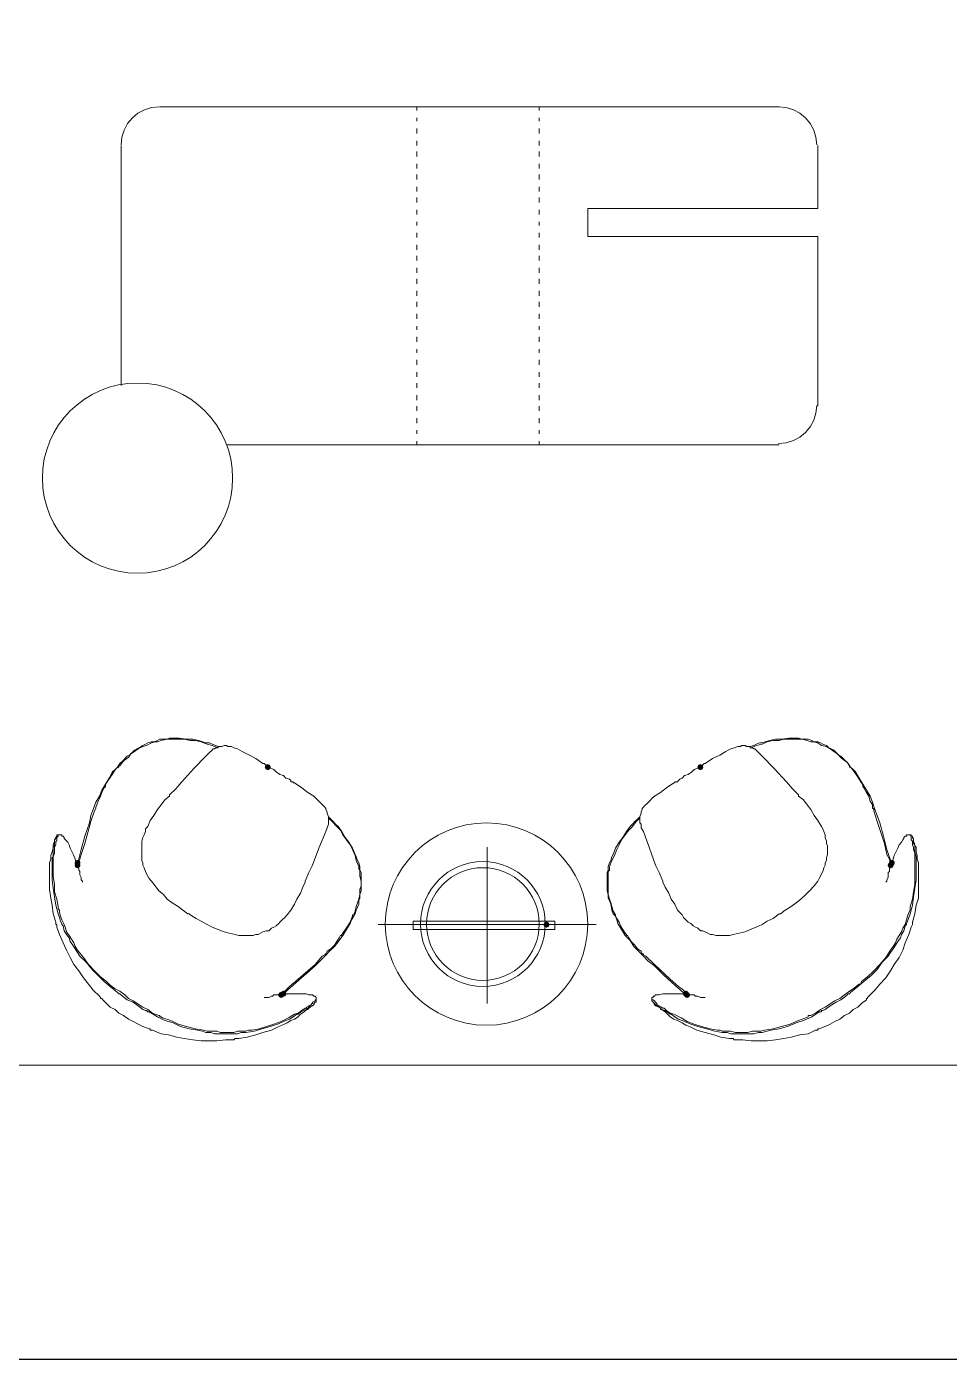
# Model space of a CAD drawing. Extents: x 185064 to 343242, y -369192 to -264966.
# Drawn here: x 271251 to 273655, y -295675 to -292202 of the extents above; entities that cross this region are included whole.
import ezdxf

# ---------------------------------------------------------------- set-up
doc = ezdxf.new("R2010")
doc.units = 0

# ---------------------------------------------------------------- blocks, each defined once
blk = doc.blocks.new('awertaretwww')
h = blk.add_hatch(color=3)
h.dxf.hatch_style = 2
h.paths.add_polyline_path([(259160.3, -313487.2), (259158, -313492.8), (259152.4, -313495.1), (259146.9, -313492.8), (259144.5, -313487.2), (259146.9, -313481.6), (259152.4, -313479.3), (259158, -313481.6)])
h = blk.add_hatch(color=3)
h.dxf.hatch_style = 2
h.paths.add_polyline_path([(260287.7, -313487.2), (260285.4, -313492.8), (260279.8, -313495.1), (260274.2, -313492.8), (260271.9, -313487.2), (260274.2, -313481.6), (260279.8, -313479.3), (260285.4, -313481.6)])
h = blk.add_hatch(color=3)
h.dxf.hatch_style = 2
h.paths.add_polyline_path([(258664.5, -313736.7), (258662.2, -313742.2), (258656.7, -313744.6), (258651.1, -313742.2), (258648.8, -313736.7), (258651.1, -313731.1), (258656.7, -313728.8), (258662.2, -313731.1)])
h = blk.add_hatch(color=3)
h.dxf.hatch_style = 2
h.paths.add_polyline_path([(258664.5, -313743), (258662.2, -313748.6), (258656.7, -313750.9), (258651.1, -313748.6), (258648.8, -313743), (258651.1, -313737.4), (258656.7, -313735.1), (258662.2, -313737.4)])
h = blk.add_hatch(color=3)
h.dxf.hatch_style = 2
h.paths.add_polyline_path([(258664.5, -313743), (258662.2, -313748.6), (258656.7, -313750.9), (258651.1, -313748.6), (258648.8, -313743), (258651.1, -313737.4), (258656.7, -313735.1), (258662.2, -313737.4)])
h = blk.add_hatch(color=3)
h.dxf.hatch_style = 2
h.paths.add_polyline_path([(260783.5, -313743), (260781.2, -313748.6), (260775.6, -313750.9), (260770, -313748.6), (260767.7, -313743), (260770, -313737.4), (260775.6, -313735.1), (260781.2, -313737.4)])
h = blk.add_hatch(color=3)
h.dxf.hatch_style = 2
h.paths.add_polyline_path([(260783.5, -313743), (260781.2, -313748.6), (260775.6, -313750.9), (260770, -313748.6), (260767.7, -313743), (260770, -313737.4), (260775.6, -313735.1), (260781.2, -313737.4)])
h = blk.add_hatch(color=3)
h.dxf.hatch_style = 2
h.paths.add_polyline_path([(260786.7, -313736.7), (260784.3, -313742.2), (260778.8, -313744.6), (260773.2, -313742.2), (260770.9, -313736.7), (260773.2, -313731.1), (260778.8, -313728.8), (260784.3, -313731.1)])
h = blk.add_hatch(color=1)
h.dxf.hatch_style = 2
h.paths.add_polyline_path([(259886.7, -313897.7), (259884.3, -313903.3), (259878.8, -313905.6), (259873.2, -313903.3), (259870.9, -313897.7), (259873.2, -313892.1), (259878.8, -313889.8), (259884.3, -313892.1)])
h = blk.add_hatch(color=3)
h.dxf.hatch_style = 2
h.paths.add_polyline_path([(259195.1, -314080.9), (259192.8, -314086.5), (259187.2, -314088.8), (259181.6, -314086.5), (259179.3, -314080.9), (259181.6, -314075.3), (259187.2, -314073), (259192.8, -314075.3)])
h = blk.add_hatch(color=3)
h.dxf.hatch_style = 2
h.paths.add_polyline_path([(259195.1, -314080.9), (259192.8, -314086.5), (259187.2, -314088.8), (259181.6, -314086.5), (259179.3, -314080.9), (259181.6, -314075.3), (259187.2, -314073), (259192.8, -314075.3)])
h = blk.add_hatch(color=3)
h.dxf.hatch_style = 2
h.paths.add_polyline_path([(259201.4, -314077.7), (259199.1, -314083.3), (259193.5, -314085.6), (259187.9, -314083.3), (259185.6, -314077.7), (259187.9, -314072.1), (259193.5, -314069.8), (259199.1, -314072.1)])
h = blk.add_hatch(color=3)
h.dxf.hatch_style = 2
h.paths.add_polyline_path([(260249.8, -314077.7), (260247.5, -314083.3), (260241.9, -314085.6), (260236.3, -314083.3), (260234, -314077.7), (260236.3, -314072.1), (260241.9, -314069.8), (260247.5, -314072.1)])
h = blk.add_hatch(color=3)
h.dxf.hatch_style = 2
h.paths.add_polyline_path([(260253, -314080.9), (260250.6, -314086.5), (260245.1, -314088.8), (260239.5, -314086.5), (260237.2, -314080.9), (260239.5, -314075.3), (260245.1, -314073), (260250.6, -314075.3)])
h = blk.add_hatch(color=3)
h.dxf.hatch_style = 2
h.paths.add_polyline_path([(260253, -314080.9), (260250.6, -314086.5), (260245.1, -314088.8), (260239.5, -314086.5), (260237.2, -314080.9), (260239.5, -314075.3), (260245.1, -314073), (260250.6, -314075.3)])
at = {"color": 8, "lineweight": 0}
blk.add_lwpolyline([(256866.1, -310064), (264511.4, -310064), (264511.4, -314264), (256866.1, -314264)], close=True, dxfattribs=at)
at = {"color": 1, "lineweight": 0}
for points in [[(258869.8, -311766.1), (258849.8, -311768.2), (258831.1, -311774), (258814.2, -311783.1), (258799.5, -311795.3), (258787.3, -311810), (258778.2, -311826.9), (258772.4, -311845.6), (258770.3, -311865.6)], [(258871.4, -311766.1), (260485.1, -311766.1)], [(259540.9, -311775.6), (259540.9, -311766.1), (259556.7, -311766.1)], [(259540.9, -311804), (259540.9, -311794.6)], [(259572.4, -311766.1), (259585.1, -311766.1)], [(259604, -311766.1), (259616.7, -311766.1)], [(259632.4, -311766.1), (259645.1, -311766.1)], [(259664, -311766.1), (259676.7, -311766.1)], [(259695.6, -311766.1), (259705.1, -311766.1)], [(259724, -311766.1), (259736.7, -311766.1)], [(259755.6, -311766.1), (259768.2, -311766.1)], [(259784, -311766.1), (259796.7, -311766.1)], [(259815.6, -311766.1), (259828.2, -311766.1)], [(259844, -311766.1), (259859.8, -311766.1)], [(259859.8, -311766.1), (259859.8, -311775.6)], [(259859.8, -311794.6), (259859.8, -311804)], [(260583, -311865.6), (260580.9, -311845.6), (260575.1, -311826.9), (260566, -311810), (260553.8, -311795.3), (260539.1, -311783.1), (260522.2, -311774), (260503.5, -311768.2), (260483.5, -311766.1)], [(259540.9, -311835.6), (259540.9, -311823)], [(259859.8, -311823), (259859.8, -311835.6)], [(258770.3, -312492.5), (258770.3, -311867.2)], [(259540.9, -311867.2), (259540.9, -311854.6)], [(259859.8, -311854.6), (259859.8, -311867.2)], [(260586.1, -311867.2), (260586.1, -312031.4)], [(259540.9, -311895.6), (259540.9, -311883)], [(259859.8, -311883), (259859.8, -311895.6)], [(259540.9, -311927.2), (259540.9, -311914.6)], [(259859.8, -311914.6), (259859.8, -311927.2)], [(259540.9, -311955.6), (259540.9, -311943)], [(259859.8, -311943), (259859.8, -311955.6)], [(259540.9, -311987.2), (259540.9, -311974.6)], [(259540.9, -312015.6), (259540.9, -312003)], [(259859.8, -311974.6), (259859.8, -311987.2)], [(259859.8, -312003), (259859.8, -312015.6)], [(259540.9, -312047.2), (259540.9, -312034.6)], [(259859.8, -312034.6), (259859.8, -312047.2)], [(260586.1, -312104), (259986.1, -312104), (259986.1, -312031.4), (260586.1, -312031.4)], [(259540.9, -312075.6), (259540.9, -312066.1)], [(259859.8, -312066.1), (259859.8, -312075.6)], [(259540.9, -312107.2), (259540.9, -312094.6)], [(259859.8, -312094.6), (259859.8, -312107.2)], [(260586.1, -312104), (260586.1, -312546.1)], [(259540.9, -312138.8), (259540.9, -312126.1)], [(259859.8, -312126.1), (259859.8, -312138.8)], [(259540.9, -312167.2), (259540.9, -312154.6)], [(259859.8, -312154.6), (259859.8, -312167.2)], [(259540.9, -312198.8), (259540.9, -312186.1)], [(259540.9, -312227.2), (259540.9, -312214.6)], [(259859.8, -312186.1), (259859.8, -312198.8)], [(259859.8, -312214.6), (259859.8, -312227.2)], [(259540.9, -312258.8), (259540.9, -312246.1)], [(259859.8, -312246.1), (259859.8, -312258.8)], [(259540.9, -312287.2), (259540.9, -312274.6)], [(259859.8, -312274.6), (259859.8, -312287.2)], [(259540.9, -312318.8), (259540.9, -312306.1)], [(259859.8, -312306.1), (259859.8, -312318.8)], [(259540.9, -312347.2), (259540.9, -312337.7)], [(259859.8, -312337.7), (259859.8, -312347.2)], [(259540.9, -312378.8), (259540.9, -312366.1)], [(259859.8, -312366.1), (259859.8, -312378.8)], [(259540.9, -312407.2), (259540.9, -312397.7)], [(259859.8, -312397.7), (259859.8, -312407.2)], [(259540.9, -312438.8), (259540.9, -312426.1)], [(259540.9, -312470.4), (259540.9, -312457.7)], [(259859.8, -312426.1), (259859.8, -312438.8)], [(259859.8, -312457.7), (259859.8, -312470.4)], [(259540.9, -312498.8), (259540.9, -312486.1)], [(259859.8, -312486.1), (259859.8, -312498.8)], [(259540.9, -312530.4), (259540.9, -312517.7)], [(259859.8, -312517.7), (259859.8, -312530.4)], [(259540.9, -312558.8), (259540.9, -312546.1)], [(259859.8, -312546.1), (259859.8, -312558.8)], [(260483.5, -312644), (260503.5, -312642), (260522.2, -312636.2), (260539.1, -312627.1), (260553.8, -312614.9), (260566, -312600.2), (260575.2, -312583.3), (260580.9, -312564.6), (260583, -312544.6)], [(259540.9, -312590.4), (259540.9, -312577.7)], [(259859.8, -312577.7), (259859.8, -312590.4)], [(259540.9, -312618.8), (259540.9, -312609.3)], [(259859.8, -312609.3), (259859.8, -312618.8)], [(260485.1, -312647.2), (259045.1, -312647.2)], [(259556.7, -312647.2), (259540.9, -312647.2), (259540.9, -312637.7)], [(259585.1, -312647.2), (259572.4, -312647.2)], [(259616.7, -312647.2), (259604, -312647.2)], [(259645.1, -312647.2), (259632.4, -312647.2)], [(259676.7, -312647.2), (259664, -312647.2)], [(259705.1, -312647.2), (259695.6, -312647.2)], [(259736.7, -312647.2), (259724, -312647.2)], [(259768.2, -312647.2), (259755.6, -312647.2)], [(259796.7, -312647.2), (259784, -312647.2)], [(259828.2, -312647.2), (259815.6, -312647.2)], [(259859.8, -312637.7), (259859.8, -312647.2), (259844, -312647.2)], [(259724, -314103), (259724, -313695.6)], [(260008.2, -313897.7), (259439.8, -313897.7)], [(259900.9, -313897.7), (259900.9, -313888.3)]]:
    blk.add_lwpolyline(points, dxfattribs=at)
at = {"color": 3, "lineweight": 0}
for points in [[(258656.7, -313739.8), (258666.1, -313701.9), (258675.6, -313667.2), (258688.2, -313632.5), (258691.4, -313613.5), (258697.7, -313597.7), (258704, -313578.8), (258713.5, -313563), (258719.8, -313547.2), (258729.3, -313531.4), (258738.8, -313515.6), (258748.2, -313499.8), (258754.5, -313493.5), (258760.9, -313487.2), (258767.2, -313477.7), (258773.5, -313471.4), (258786.1, -313458.8), (258792.4, -313455.6), (258798.8, -313449.3), (258805.1, -313443), (258811.4, -313439.8), (258817.7, -313436.7), (258827.2, -313430.4), (258833.5, -313427.2), (258839.8, -313424), (258849.3, -313420.9), (258855.6, -313420.9), (258865.1, -313417.7), (258871.4, -313414.6), (258880.9, -313414.6), (258890.3, -313414.6), (258896.7, -313411.4), (258906.1, -313411.4), (258921.9, -313411.4), (258940.9, -313414.6), (258956.7, -313414.6), (258972.4, -313417.7), (258991.4, -313424), (259000.9, -313424), (259007.2, -313427.2), (259016.7, -313430.4), (259023, -313433.5)], [(258656.7, -313743), (258663, -313727.2), (258666.1, -313714.6), (258675.6, -313686.1), (258691.4, -313629.3), (258700.9, -313600.9), (258704, -313594.6), (258704, -313591.4), (258707.2, -313585.1), (258710.3, -313575.6), (258716.7, -313563), (258719.8, -313553.5), (258726.1, -313540.9), (258729.3, -313537.7), (258729.3, -313534.6), (258732.4, -313528.3), (258745.1, -313509.3), (258751.4, -313499.8), (258757.7, -313490.4), (258764, -313487.2), (258764, -313484), (258767.2, -313484), (258773.5, -313474.6), (258779.8, -313468.3), (258789.3, -313461.9), (258795.6, -313452.5), (258805.1, -313446.1), (258814.5, -313439.8), (258827.2, -313433.5), (258836.7, -313430.4), (258849.3, -313424), (258858.8, -313420.9), (258861.9, -313420.9), (258865.1, -313420.9), (258874.5, -313417.7), (258890.3, -313414.6), (258906.1, -313414.6), (258918.8, -313414.6), (258934.5, -313414.6), (258950.3, -313417.7), (258963, -313417.7), (258978.8, -313420.9), (258994.5, -313427.2), (259007.2, -313430.4), (259023, -313436.7)], [(259041.9, -313430.4), (259038.8, -313430.4), (259032.4, -313433.5), (259023, -313433.5), (259023, -313436.7)], [(259174.5, -313499.8), (259168.2, -313493.5), (259161.9, -313490.4), (259155.6, -313487.2), (259149.3, -313484), (259146.1, -313480.9), (259143, -313477.7), (259139.8, -313477.7), (259120.9, -313465.1), (259105.1, -313455.6), (259086.1, -313446.1), (259079.8, -313443), (259073.5, -313439.8), (259064, -313436.7), (259057.7, -313433.5), (259048.2, -313433.5), (259045.1, -313430.4), (259041.9, -313430.4)], [(260257.7, -313499.8), (260264, -313493.5), (260270.3, -313490.4), (260276.7, -313487.2), (260283, -313484), (260286.1, -313480.9), (260289.3, -313477.7), (260292.4, -313477.7), (260311.4, -313465.1), (260330.3, -313455.6), (260346.1, -313446.1), (260352.4, -313443), (260358.8, -313439.8), (260368.2, -313436.7), (260377.7, -313433.5), (260384, -313433.5), (260387.2, -313430.4), (260390.3, -313430.4)], [(260390.3, -313430.4), (260396.7, -313430.4), (260399.8, -313433.5), (260409.3, -313433.5), (260409.3, -313436.7), (260412.4, -313436.7)], [(260778.8, -313739.8), (260766.1, -313701.9), (260756.7, -313667.2), (260747.2, -313632.5), (260740.9, -313613.5), (260734.5, -313597.7), (260728.2, -313578.8), (260721.9, -313563), (260712.4, -313547.2), (260703, -313531.4), (260693.5, -313515.6), (260684, -313499.8), (260677.7, -313493.5), (260671.4, -313487.2), (260665.1, -313477.7), (260658.8, -313471.4), (260646.1, -313458.8), (260639.8, -313455.6), (260633.5, -313449.3), (260627.2, -313443), (260620.9, -313439.8), (260614.5, -313436.7), (260608.2, -313430.4), (260598.8, -313427.2), (260592.4, -313424), (260586.1, -313420.9), (260576.7, -313420.9), (260570.3, -313417.7), (260560.9, -313414.6), (260551.4, -313414.6), (260545.1, -313414.6), (260535.6, -313411.4), (260526.1, -313411.4), (260510.3, -313411.4), (260491.4, -313414.6), (260475.6, -313414.6), (260459.8, -313417.7), (260440.9, -313424), (260434.5, -313424), (260425.1, -313427.2), (260418.8, -313430.4), (260409.3, -313433.5)], [(260775.6, -313743), (260772.4, -313727.2), (260766.1, -313714.6), (260759.8, -313686.1), (260740.9, -313629.3), (260731.4, -313600.9), (260731.4, -313594.6), (260728.2, -313594.6), (260728.2, -313591.4), (260728.2, -313585.1), (260721.9, -313575.6), (260718.8, -313563), (260712.4, -313553.5), (260706.1, -313540.9), (260703, -313537.7), (260703, -313534.6), (260699.8, -313528.3), (260687.2, -313509.3), (260680.9, -313499.8), (260674.5, -313490.4), (260671.4, -313487.2), (260668.2, -313487.2), (260668.2, -313484), (260661.9, -313474.6), (260652.4, -313468.3), (260646.1, -313461.9), (260636.7, -313452.5), (260627.2, -313446.1), (260617.7, -313439.8), (260608.2, -313433.5), (260595.6, -313430.4), (260586.1, -313424), (260573.5, -313420.9), (260570.3, -313420.9), (260567.2, -313420.9), (260557.7, -313417.7), (260545.1, -313414.6), (260529.3, -313414.6), (260513.5, -313414.6), (260497.7, -313414.6), (260485.1, -313417.7), (260469.3, -313417.7), (260453.5, -313420.9), (260440.9, -313427.2), (260425.1, -313430.4), (260412.4, -313436.7)], [(259023, -313436.7), (259016.7, -313436.7), (259013.5, -313439.8), (259010.3, -313439.8), (259007.2, -313443), (259000.9, -313449.3), (258991.4, -313458.8), (258959.8, -313490.4), (258928.2, -313525.1), (258912.4, -313544), (258896.7, -313559.8), (258896.7, -313563), (258884, -313572.5), (258874.5, -313585.1), (258865.1, -313597.7), (258855.6, -313613.5), (258846.1, -313626.1), (258839.8, -313641.9), (258833.5, -313648.3), (258833.5, -313654.6), (258830.3, -313664), (258827.2, -313670.4), (258824, -313679.8), (258824, -313686.1), (258824, -313692.5), (258824, -313701.9), (258824, -313708.3), (258824, -313714.6), (258824, -313724), (258824, -313730.4), (258827.2, -313736.7), (258827.2, -313743), (258830.3, -313749.3), (258833.5, -313758.8), (258836.7, -313765.1), (258839.8, -313771.4), (258843, -313777.7), (258849.3, -313784), (258858.8, -313796.7), (258868.2, -313809.3), (258880.9, -313818.8), (258890.3, -313831.4), (258903, -313840.9), (258918.8, -313850.4), (258931.4, -313859.8), (258944, -313869.3), (258947.2, -313869.3)], [(260412.4, -313436.7), (260415.6, -313436.7), (260418.8, -313439.8), (260421.9, -313439.8), (260425.1, -313443), (260431.4, -313449.3), (260440.9, -313458.8), (260472.4, -313490.4), (260504, -313525.1), (260519.8, -313544), (260535.6, -313559.8), (260535.6, -313563), (260548.2, -313572.5), (260557.7, -313585.1), (260567.2, -313597.7), (260576.7, -313613.5), (260586.1, -313626.1), (260595.6, -313641.9), (260598.8, -313648.3), (260601.9, -313654.6), (260605.1, -313664), (260605.1, -313670.4), (260608.2, -313679.8), (260608.2, -313686.1), (260611.4, -313692.5), (260611.4, -313701.9), (260611.4, -313708.3), (260611.4, -313714.6), (260608.2, -313724), (260608.2, -313730.4), (260605.1, -313736.7), (260605.1, -313743), (260601.9, -313749.3), (260598.8, -313758.8), (260595.6, -313765.1), (260592.4, -313771.4), (260589.3, -313777.7), (260586.1, -313784), (260576.7, -313796.7), (260564, -313809.3), (260554.5, -313818.8), (260541.9, -313831.4), (260529.3, -313840.9), (260516.7, -313850.4), (260500.9, -313859.8), (260488.2, -313869.3), (260485.1, -313869.3)], [(259174.5, -313499.8), (259184, -313506.1), (259193.5, -313509.3), (259199.8, -313515.6), (259209.3, -313518.8), (259212.4, -313521.9), (259212.4, -313525.1), (259215.6, -313525.1), (259218.8, -313525.1), (259218.8, -313528.3), (259221.9, -313528.3), (259240.9, -313540.9), (259256.7, -313553.5), (259272.4, -313563), (259278.8, -313569.3), (259285.1, -313575.6), (259291.4, -313581.9), (259297.7, -313588.3), (259300.9, -313591.4), (259304, -313594.6), (259304, -313597.7)], [(260257.7, -313499.8), (260248.2, -313506.1), (260238.8, -313509.3), (260232.4, -313515.6), (260226.1, -313518.8), (260223, -313521.9), (260219.8, -313525.1), (260216.7, -313525.1), (260213.5, -313525.1), (260213.5, -313528.3), (260210.3, -313528.3), (260191.4, -313540.9), (260175.6, -313553.5), (260159.8, -313563), (260153.5, -313569.3), (260147.2, -313575.6), (260140.9, -313581.9), (260134.5, -313588.3), (260131.4, -313591.4), (260128.2, -313594.6), (260128.2, -313597.7)], [(259304, -313597.7), (259307.2, -313604), (259307.2, -313607.2), (259310.3, -313616.7), (259310.3, -313619.8)], [(260128.2, -313597.7), (260125.1, -313604), (260125.1, -313607.2), (260121.9, -313616.7), (260121.9, -313619.8)], [(259310.3, -313619.8), (259310.3, -313623), (259310.3, -313629.3), (259310.3, -313632.5), (259310.3, -313635.6), (259307.2, -313645.1), (259304, -313654.6), (259285.1, -313698.8), (259269.3, -313743), (259259.8, -313761.9), (259250.3, -313784), (259250.3, -313787.2), (259244, -313799.8), (259237.7, -313815.6), (259228.2, -313831.4), (259221.9, -313844), (259212.4, -313859.8), (259203, -313872.5), (259196.7, -313878.8), (259190.3, -313885.1), (259184, -313891.4), (259180.9, -313894.6), (259174.5, -313900.9), (259168.2, -313904), (259161.9, -313907.2), (259155.6, -313913.5), (259149.3, -313913.5), (259139.8, -313916.7), (259133.5, -313919.8), (259127.2, -313923), (259120.9, -313923), (259114.5, -313926.1), (259105.1, -313926.1), (259098.8, -313926.1), (259092.4, -313926.1), (259083, -313926.1), (259076.7, -313926.1), (259067.2, -313923), (259051.4, -313919.8), (259038.8, -313916.7), (259023, -313910.4), (259007.2, -313904), (258994.5, -313897.7), (258978.8, -313888.3), (258966.1, -313881.9), (258950.3, -313872.5), (258947.2, -313869.3)], [(259187.2, -314080.9), (259199.8, -314068.3), (259209.3, -314058.8), (259231.4, -314039.8), (259275.6, -314001.9), (259294.5, -313979.8), (259300.9, -313976.7), (259304, -313973.5), (259307.2, -313967.2), (259316.7, -313960.9), (259326.1, -313951.4), (259332.4, -313941.9), (259338.8, -313932.5), (259341.9, -313926.1), (259345.1, -313926.1), (259345.1, -313923), (259348.2, -313919.8), (259360.9, -313900.9), (259367.2, -313891.4), (259370.3, -313881.9), (259373.5, -313875.6), (259373.5, -313872.5), (259376.7, -313872.5), (259379.8, -313863), (259383, -313850.4), (259386.1, -313840.9), (259389.3, -313831.4), (259392.4, -313818.8), (259392.4, -313806.1), (259395.6, -313796.7), (259395.6, -313784), (259392.4, -313771.4), (259392.4, -313758.8), (259392.4, -313755.6), (259389.3, -313752.5), (259389.3, -313746.1), (259383, -313730.4), (259379.8, -313717.7), (259373.5, -313701.9), (259367.2, -313689.3), (259357.7, -313676.7), (259348.2, -313664), (259341.9, -313651.4), (259332.4, -313641.9), (259319.8, -313629.3), (259310.3, -313619.8)], [(259190.3, -314080.9), (259218.8, -314055.6), (259247.2, -314030.4), (259275.6, -314005.1), (259288.2, -313992.5), (259300.9, -313979.8), (259313.5, -313967.2), (259326.1, -313954.6), (259338.8, -313938.8), (259348.2, -313926.1), (259357.7, -313910.4), (259367.2, -313894.6), (259370.3, -313885.1), (259376.7, -313875.6), (259379.8, -313869.3), (259383, -313859.8), (259389.3, -313844), (259389.3, -313834.6), (259392.4, -313828.3), (259392.4, -313818.8), (259395.6, -313809.3), (259395.6, -313803), (259395.6, -313793.5), (259395.6, -313787.2), (259395.6, -313777.7), (259395.6, -313771.4), (259395.6, -313761.9), (259392.4, -313755.6), (259392.4, -313746.1), (259389.3, -313736.7), (259386.1, -313730.4), (259383, -313720.9), (259379.8, -313714.6), (259373.5, -313698.8), (259364, -313683), (259354.5, -313670.4), (259345.1, -313654.6), (259335.6, -313641.9), (259329.3, -313635.6), (259323, -313629.3), (259316.7, -313623), (259310.3, -313616.7)], [(260241.9, -314080.9), (260213.5, -314055.6), (260185.1, -314030.4), (260159.8, -314005.1), (260144, -313992.5), (260131.4, -313979.8), (260118.8, -313967.2), (260106.1, -313954.6), (260096.7, -313938.8), (260084, -313926.1), (260074.5, -313910.4), (260065.1, -313894.6), (260061.9, -313885.1), (260058.8, -313875.6), (260052.4, -313869.3), (260049.3, -313859.8), (260046.1, -313844), (260043, -313834.6), (260039.8, -313828.3), (260039.8, -313818.8), (260036.7, -313809.3), (260036.7, -313803), (260036.7, -313793.5), (260036.7, -313787.2), (260036.7, -313777.7), (260036.7, -313771.4), (260036.7, -313761.9), (260039.8, -313755.6), (260039.8, -313746.1), (260043, -313736.7), (260046.1, -313730.4), (260049.3, -313720.9), (260052.4, -313714.6), (260058.8, -313698.8), (260068.2, -313683), (260077.7, -313670.4), (260087.2, -313654.6), (260096.7, -313641.9), (260103, -313635.6), (260109.3, -313629.3), (260115.6, -313623), (260121.9, -313616.7)], [(260245.1, -314080.9), (260235.6, -314068.3), (260223, -314058.8), (260200.9, -314039.8), (260159.8, -314001.9), (260137.7, -313979.8), (260131.4, -313976.7), (260131.4, -313973.5), (260128.2, -313973.5), (260125.1, -313967.2), (260115.6, -313960.9), (260109.3, -313951.4), (260099.8, -313941.9), (260093.5, -313932.5), (260090.3, -313926.1), (260087.2, -313926.1), (260087.2, -313923), (260084, -313919.8), (260071.4, -313900.9), (260068.2, -313891.4), (260061.9, -313881.9), (260058.8, -313875.6), (260058.8, -313872.5), (260052.4, -313863), (260049.3, -313850.4), (260046.1, -313840.9), (260043, -313831.4), (260039.8, -313818.8), (260039.8, -313806.1), (260039.8, -313796.7), (260039.8, -313784), (260039.8, -313771.4), (260039.8, -313758.8), (260043, -313755.6), (260043, -313752.5), (260043, -313746.1), (260049.3, -313730.4), (260055.6, -313717.7), (260061.9, -313701.9), (260068.2, -313689.3), (260074.5, -313676.7), (260084, -313664), (260093.5, -313651.4), (260103, -313641.9), (260112.4, -313629.3), (260121.9, -313619.8)], [(260121.9, -313619.8), (260121.9, -313623), (260121.9, -313629.3), (260121.9, -313632.5), (260125.1, -313635.6), (260125.1, -313645.1), (260131.4, -313654.6), (260147.2, -313698.8), (260163, -313743), (260172.4, -313761.9), (260181.9, -313784), (260181.9, -313787.2), (260188.2, -313799.8), (260197.7, -313815.6), (260204, -313831.4), (260213.5, -313844), (260219.8, -313859.8), (260232.4, -313872.5), (260235.6, -313878.8), (260241.9, -313885.1), (260248.2, -313891.4), (260254.5, -313894.6), (260260.9, -313900.9), (260267.2, -313904), (260273.5, -313907.2), (260279.8, -313913.5), (260286.1, -313913.5), (260292.4, -313916.7), (260298.8, -313919.8), (260305.1, -313923), (260311.4, -313923), (260320.9, -313926.1), (260327.2, -313926.1), (260333.5, -313926.1), (260343, -313926.1), (260349.3, -313926.1), (260355.6, -313926.1), (260365.1, -313923), (260380.9, -313919.8), (260396.7, -313916.7), (260409.3, -313910.4), (260425.1, -313904), (260440.9, -313897.7), (260453.5, -313888.3), (260469.3, -313881.9), (260481.9, -313872.5), (260485.1, -313869.3)], [(258776.7, -314134.6), (258764, -314128.3), (258754.5, -314118.8), (258741.9, -314112.5), (258732.4, -314103), (258723, -314093.5), (258719.8, -314090.4), (258716.7, -314090.4), (258716.7, -314087.2), (258713.5, -314084), (258697.7, -314068.3), (258685.1, -314052.5), (258672.4, -314036.7), (258659.8, -314017.7), (258647.2, -314001.9), (258637.7, -313983), (258628.2, -313964), (258618.8, -313945.1), (258609.3, -313923), (258603, -313904), (258603, -313897.7), (258599.8, -313897.7), (258599.8, -313894.6), (258599.8, -313891.4), (258593.5, -313869.3), (258590.3, -313847.2), (258587.2, -313828.3), (258584, -313806.1), (258584, -313784), (258584, -313771.4), (258584, -313761.9), (258584, -313749.3), (258584, -313736.7), (258587.2, -313727.2), (258587.2, -313724), (258587.2, -313720.9), (258587.2, -313717.7), (258590.3, -313708.3), (258593.5, -313698.8), (258593.5, -313695.6), (258593.5, -313692.5), (258593.5, -313689.3), (258596.7, -313679.8), (258596.7, -313676.7), (258599.8, -313670.4), (258603, -313667.2), (258603, -313664), (258606.1, -313664)], [(258599.8, -313670.4), (258599.8, -313673.5), (258596.7, -313676.7), (258596.7, -313683), (258596.7, -313686.1), (258596.7, -313689.3), (258596.7, -313692.5), (258593.5, -313695.6), (258593.5, -313698.8), (258593.5, -313708.3), (258593.5, -313720.9), (258590.3, -313724), (258590.3, -313727.2), (258590.3, -313736.7), (258590.3, -313749.3), (258590.3, -313758.8), (258590.3, -313780.9), (258593.5, -313803), (258596.7, -313825.1), (258599.8, -313847.2), (258606.1, -313869.3), (258609.3, -313878.8), (258612.4, -313888.3), (258615.6, -313894.6), (258615.6, -313897.7), (258618.8, -313900.9), (258621.9, -313913.5), (258628.2, -313923), (258634.5, -313932.5), (258637.7, -313941.9), (258644, -313951.4), (258650.3, -313960.9), (258656.7, -313970.4), (258663, -313979.8), (258678.8, -313995.6), (258694.5, -314014.6), (258710.3, -314030.4), (258726.1, -314046.1), (258741.9, -314058.8), (258760.9, -314074.6), (258764, -314077.7), (258767.2, -314077.7), (258773.5, -314084), (258786.1, -314093.5), (258801.9, -314099.8)], [(258606.1, -313664), (258606.1, -313667.2), (258603, -313670.4), (258603, -313676.7), (258603, -313679.8), (258599.8, -313679.8), (258599.8, -313683), (258599.8, -313689.3), (258596.7, -313695.6), (258596.7, -313698.8), (258596.7, -313701.9), (258596.7, -313711.4), (258593.5, -313720.9), (258593.5, -313733.5), (258593.5, -313752.5), (258593.5, -313771.4), (258596.7, -313793.5), (258596.7, -313812.5), (258603, -313831.4), (258606.1, -313850.4), (258606.1, -313856.7), (258609.3, -313859.8), (258609.3, -313866.1), (258612.4, -313875.6), (258615.6, -313885.1), (258621.9, -313897.7), (258625.1, -313907.2), (258628.2, -313916.7), (258634.5, -313926.1), (258640.9, -313935.6), (258647.2, -313945.1), (258650.3, -313954.6), (258656.7, -313964), (258672.4, -313983), (258685.1, -314001.9), (258700.9, -314017.7), (258716.7, -314033.5), (258732.4, -314046.1), (258738.8, -314052.5), (258741.9, -314055.6), (258754.5, -314065.1), (258767.2, -314071.4), (258779.8, -314080.9), (258789.3, -314090.4), (258801.9, -314096.7)], [(258606.1, -313664), (258609.3, -313664), (258612.4, -313664), (258615.6, -313664), (258615.6, -313667.2), (258618.8, -313667.2), (258621.9, -313670.4), (258621.9, -313673.5), (258625.1, -313676.7), (258631.4, -313683), (258634.5, -313689.3), (258637.7, -313698.8), (258647.2, -313717.7), (258650.3, -313727.2), (258653.5, -313736.7), (258656.7, -313743), (258659.8, -313752.5), (258659.8, -313755.6), (258663, -313758.8), (258663, -313761.9)], [(260826.1, -313664), (260829.3, -313667.2), (260829.3, -313670.4), (260829.3, -313676.7), (260832.4, -313679.8), (260832.4, -313683), (260832.4, -313689.3), (260835.6, -313695.6), (260835.6, -313698.8), (260835.6, -313701.9), (260838.8, -313711.4), (260838.8, -313720.9), (260838.8, -313733.5), (260838.8, -313752.5), (260838.8, -313771.4), (260838.8, -313793.5), (260835.6, -313812.5), (260832.4, -313831.4), (260826.1, -313850.4), (260826.1, -313856.7), (260826.1, -313859.8), (260823, -313866.1), (260819.8, -313875.6), (260816.7, -313885.1), (260813.5, -313897.7), (260807.2, -313907.2), (260804, -313916.7), (260797.7, -313926.1), (260791.4, -313935.6), (260788.2, -313945.1), (260781.9, -313954.6), (260775.6, -313964), (260763, -313983), (260747.2, -314001.9), (260731.4, -314017.7), (260715.6, -314033.5), (260699.8, -314046.1), (260696.7, -314052.5), (260693.5, -314052.5), (260690.3, -314055.6), (260677.7, -314065.1), (260668.2, -314071.4), (260655.6, -314080.9), (260643, -314090.4), (260630.3, -314096.7)], [(260832.4, -313670.4), (260835.6, -313673.5), (260835.6, -313676.7), (260835.6, -313683), (260835.6, -313686.1), (260838.8, -313689.3), (260838.8, -313692.5), (260838.8, -313695.6), (260838.8, -313698.8), (260838.8, -313708.3), (260841.9, -313720.9), (260841.9, -313724), (260841.9, -313727.2), (260841.9, -313736.7), (260841.9, -313749.3), (260841.9, -313758.8), (260841.9, -313780.9), (260838.8, -313803), (260835.6, -313825.1), (260832.4, -313847.2), (260826.1, -313869.3), (260823, -313878.8), (260819.8, -313888.3), (260816.7, -313894.6), (260816.7, -313897.7), (260813.5, -313900.9), (260810.3, -313913.5), (260804, -313923), (260800.9, -313932.5), (260794.5, -313941.9), (260788.2, -313951.4), (260781.9, -313960.9), (260775.6, -313970.4), (260769.3, -313979.8), (260753.5, -313995.6), (260740.9, -314014.6), (260725.1, -314030.4), (260706.1, -314046.1), (260690.3, -314058.8), (260671.4, -314074.6), (260668.2, -314077.7), (260665.1, -314077.7), (260658.8, -314084), (260646.1, -314093.5), (260633.5, -314099.8)], [(260655.6, -314134.6), (260668.2, -314128.3), (260677.7, -314118.8), (260690.3, -314112.5), (260699.8, -314103), (260712.4, -314093.5), (260712.4, -314090.4), (260715.6, -314090.4), (260715.6, -314087.2), (260718.8, -314084), (260734.5, -314068.3), (260747.2, -314052.5), (260763, -314036.7), (260775.6, -314017.7), (260785.1, -314001.9), (260797.7, -313983), (260807.2, -313964), (260813.5, -313945.1), (260823, -313923), (260829.3, -313904), (260832.4, -313897.7), (260832.4, -313894.6), (260832.4, -313891.4), (260838.8, -313869.3), (260841.9, -313847.2), (260848.2, -313828.3), (260848.2, -313806.1), (260848.2, -313784), (260848.2, -313771.4), (260848.2, -313761.9), (260848.2, -313749.3), (260848.2, -313736.7), (260845.1, -313727.2), (260845.1, -313724), (260845.1, -313720.9), (260845.1, -313717.7), (260841.9, -313708.3), (260841.9, -313698.8), (260841.9, -313695.6), (260838.8, -313692.5), (260838.8, -313689.3), (260835.6, -313679.8), (260835.6, -313676.7), (260832.4, -313670.4), (260832.4, -313667.2), (260829.3, -313667.2), (260829.3, -313664), (260826.1, -313664)], [(260826.1, -313664), (260823, -313664), (260819.8, -313664), (260816.7, -313664), (260816.7, -313667.2), (260813.5, -313667.2), (260810.3, -313670.4), (260810.3, -313673.5), (260807.2, -313676.7), (260804, -313683), (260797.7, -313689.3), (260794.5, -313698.8), (260785.1, -313717.7), (260781.9, -313727.2), (260778.8, -313736.7), (260775.6, -313743), (260772.4, -313752.5), (260772.4, -313755.6), (260772.4, -313758.8), (260769.3, -313761.9)], [(258663, -313761.9), (258663, -313768.3), (258666.1, -313774.6), (258666.1, -313780.9), (258669.3, -313784), (258669.3, -313787.2)], [(260769.3, -313761.9), (260769.3, -313768.3), (260769.3, -313774.6), (260766.1, -313780.9), (260766.1, -313784), (260763, -313787.2)], [(259165.1, -314084), (259161.9, -314084), (259155.6, -314087.2), (259146.1, -314087.2), (259143, -314087.2)], [(259278.8, -314093.5), (259278.8, -314090.4), (259278.8, -314087.2), (259275.6, -314084), (259272.4, -314084), (259269.3, -314080.9), (259266.1, -314080.9), (259263, -314080.9), (259259.8, -314080.9), (259253.5, -314077.7), (259244, -314077.7), (259234.5, -314077.7), (259212.4, -314077.7), (259203, -314077.7), (259193.5, -314077.7), (259187.2, -314080.9), (259177.7, -314080.9), (259174.5, -314080.9), (259171.4, -314080.9), (259168.2, -314080.9), (259165.1, -314084)], [(260153.5, -314093.5), (260153.5, -314090.4), (260153.5, -314087.2), (260156.7, -314087.2), (260156.7, -314084), (260159.8, -314084), (260163, -314080.9), (260166.1, -314080.9), (260169.3, -314080.9), (260172.4, -314080.9), (260181.9, -314077.7), (260188.2, -314077.7), (260197.7, -314077.7), (260219.8, -314077.7), (260229.3, -314077.7), (260238.8, -314077.7), (260248.2, -314080.9), (260254.5, -314080.9), (260257.7, -314080.9), (260260.9, -314080.9), (260264, -314080.9), (260267.2, -314084)], [(260267.2, -314084), (260273.5, -314084), (260279.8, -314087.2), (260286.1, -314087.2), (260289.3, -314087.2), (260292.4, -314087.2)], [(258776.7, -314134.6), (258789.3, -314144), (258801.9, -314150.4), (258814.5, -314156.7), (258827.2, -314163), (258843, -314169.3), (258846.1, -314169.3), (258846.1, -314172.5), (258849.3, -314172.5), (258852.4, -314172.5), (258874.5, -314181.9), (258893.5, -314185.1), (258915.6, -314191.4), (258934.5, -314194.6), (258956.7, -314197.7), (258978.8, -314200.9), (259000.9, -314200.9), (259019.8, -314200.9), (259041.9, -314197.7), (259064, -314197.7), (259067.2, -314194.6), (259070.3, -314194.6), (259073.5, -314194.6), (259076.7, -314194.6), (259098.8, -314191.4), (259120.9, -314185.1), (259139.8, -314178.8), (259161.9, -314172.5), (259180.9, -314163), (259190.3, -314159.8), (259203, -314153.5), (259212.4, -314147.2), (259221.9, -314144), (259231.4, -314137.7), (259234.5, -314134.6), (259237.7, -314131.4), (259247.2, -314125.1), (259253.5, -314118.8), (259256.7, -314118.8), (259259.8, -314115.6), (259263, -314112.5), (259269.3, -314109.3), (259272.4, -314106.1), (259275.6, -314099.8), (259278.8, -314099.8), (259278.8, -314096.7), (259278.8, -314093.5)], [(259278.8, -314093.5), (259275.6, -314093.5), (259275.6, -314096.7), (259269.3, -314099.8), (259269.3, -314103), (259266.1, -314103), (259266.1, -314106.1), (259259.8, -314109.3), (259253.5, -314112.5), (259253.5, -314115.6), (259250.3, -314115.6), (259240.9, -314121.9), (259231.4, -314128.3), (259221.9, -314131.4), (259206.1, -314140.9), (259187.2, -314150.4), (259168.2, -314156.7), (259149.3, -314163), (259130.3, -314169.3), (259111.4, -314172.5), (259105.1, -314172.5), (259101.9, -314172.5), (259095.6, -314175.6), (259086.1, -314175.6), (259073.5, -314175.6), (259064, -314178.8), (259051.4, -314178.8), (259041.9, -314178.8), (259029.3, -314178.8), (259019.8, -314175.6), (259007.2, -314175.6), (258994.5, -314175.6), (258985.1, -314172.5), (258963, -314169.3), (258940.9, -314163), (258918.8, -314156.7), (258899.8, -314147.2), (258877.7, -314140.9), (258874.5, -314137.7), (258871.4, -314137.7), (258871.4, -314134.6), (258868.2, -314134.6), (258852.4, -314128.3), (258839.8, -314118.8), (258827.2, -314112.5), (258801.9, -314096.7)], [(259275.6, -314099.8), (259272.4, -314103), (259272.4, -314106.1), (259266.1, -314109.3), (259263, -314109.3), (259259.8, -314112.5), (259256.7, -314115.6), (259253.5, -314118.8), (259244, -314121.9), (259234.5, -314128.3), (259231.4, -314131.4), (259228.2, -314131.4), (259218.8, -314137.7), (259209.3, -314144), (259199.8, -314147.2), (259177.7, -314156.7), (259158.8, -314163), (259136.7, -314169.3), (259117.7, -314175.6), (259095.6, -314178.8), (259083, -314178.8), (259073.5, -314181.9), (259067.2, -314181.9), (259064, -314181.9), (259057.7, -314181.9), (259048.2, -314181.9), (259035.6, -314181.9), (259026.1, -314181.9), (259013.5, -314181.9), (259004, -314178.8), (258991.4, -314178.8), (258981.9, -314175.6), (258969.3, -314172.5), (258947.2, -314169.3), (258925.1, -314163), (258906.1, -314153.5), (258884, -314147.2), (258865.1, -314137.7), (258843, -314125.1), (258839.8, -314125.1), (258836.7, -314121.9), (258833.5, -314121.9), (258827.2, -314118.8), (258814.5, -314109.3), (258801.9, -314099.8)], [(260153.5, -314093.5), (260156.7, -314093.5), (260159.8, -314096.7), (260163, -314099.8), (260166.1, -314103), (260166.1, -314106.1), (260172.4, -314109.3), (260178.8, -314112.5), (260181.9, -314115.6), (260185.1, -314115.6), (260191.4, -314121.9), (260200.9, -314128.3), (260210.3, -314131.4), (260229.3, -314140.9), (260245.1, -314150.4), (260264, -314156.7), (260283, -314163), (260305.1, -314169.3), (260324, -314172.5), (260327.2, -314172.5), (260330.3, -314172.5), (260336.7, -314175.6), (260349.3, -314175.6), (260358.8, -314175.6), (260371.4, -314178.8), (260380.9, -314178.8), (260393.5, -314178.8), (260403, -314178.8), (260415.6, -314175.6), (260425.1, -314175.6), (260437.7, -314175.6), (260447.2, -314172.5), (260469.3, -314169.3), (260491.4, -314163), (260513.5, -314156.7), (260535.6, -314147.2), (260554.5, -314140.9), (260560.9, -314137.7), (260560.9, -314134.6), (260567.2, -314134.6), (260579.8, -314128.3), (260592.4, -314118.8), (260605.1, -314112.5), (260630.3, -314096.7)], [(260655.6, -314134.6), (260643, -314144), (260630.3, -314150.4), (260617.7, -314156.7), (260605.1, -314163), (260589.3, -314169.3), (260586.1, -314169.3), (260586.1, -314172.5), (260583, -314172.5), (260579.8, -314172.5), (260560.9, -314181.9), (260538.8, -314185.1), (260516.7, -314191.4), (260497.7, -314194.6), (260475.6, -314197.7), (260453.5, -314200.9), (260434.5, -314200.9), (260412.4, -314200.9), (260390.3, -314197.7), (260368.2, -314197.7), (260365.1, -314194.6), (260361.9, -314194.6), (260355.6, -314194.6), (260333.5, -314191.4), (260314.5, -314185.1), (260292.4, -314178.8), (260270.3, -314172.5), (260251.4, -314163), (260241.9, -314159.8), (260232.4, -314153.5), (260219.8, -314147.2), (260210.3, -314144), (260200.9, -314137.7), (260197.7, -314134.6), (260194.5, -314131.4), (260188.2, -314125.1), (260178.8, -314118.8), (260175.6, -314118.8), (260175.6, -314115.6), (260172.4, -314112.5), (260163, -314109.3), (260159.8, -314106.1), (260156.7, -314099.8), (260153.5, -314096.7), (260153.5, -314093.5)], [(260156.7, -314099.8), (260159.8, -314103), (260163, -314106.1), (260166.1, -314109.3), (260169.3, -314109.3), (260172.4, -314112.5), (260175.6, -314115.6), (260178.8, -314118.8), (260188.2, -314121.9), (260197.7, -314128.3), (260200.9, -314131.4), (260204, -314131.4), (260213.5, -314137.7), (260223, -314144), (260232.4, -314147.2), (260254.5, -314156.7), (260273.5, -314163), (260295.6, -314169.3), (260317.7, -314175.6), (260336.7, -314178.8), (260349.3, -314178.8), (260358.8, -314181.9), (260365.1, -314181.9), (260368.2, -314181.9), (260374.5, -314181.9), (260384, -314181.9), (260396.7, -314181.9), (260409.3, -314181.9), (260418.8, -314181.9), (260431.4, -314178.8), (260440.9, -314178.8), (260453.5, -314175.6), (260463, -314172.5), (260485.1, -314169.3), (260507.2, -314163), (260529.3, -314153.5), (260548.2, -314147.2), (260570.3, -314137.7), (260589.3, -314125.1), (260595.6, -314125.1), (260595.6, -314121.9), (260598.8, -314121.9), (260605.1, -314118.8), (260617.7, -314109.3), (260633.5, -314099.8)]]:
    blk.add_lwpolyline(points, dxfattribs=at)
at = {"color": 1, "lineweight": 0}
blk.add_lwpolyline([(259531.4, -313888.3), (259900.9, -313888.3), (259900.9, -313910.4), (259531.4, -313910.4)], close=True, dxfattribs=at)
for centre, radius in [((258813, -312734), 247.9), ((259722.4, -313896.1), 263.7), ((259713, -313896.1), 162.6), ((259713, -313896.1), 146.8)]:
    blk.add_circle(centre, radius, dxfattribs=at)

msp = doc.modelspace()

# ---------------------------------------------------------------- linework, layer by layer
at = {"color": 8}
msp.add_line((185063.7, -295675.3), (343241.6, -295675.3), dxfattribs=at)

# ---------------------------------------------------------------- block references
msp.add_blockref('awertaretwww', (12726.8, 19355.3))

doc.saveas('drawing.dxf')
